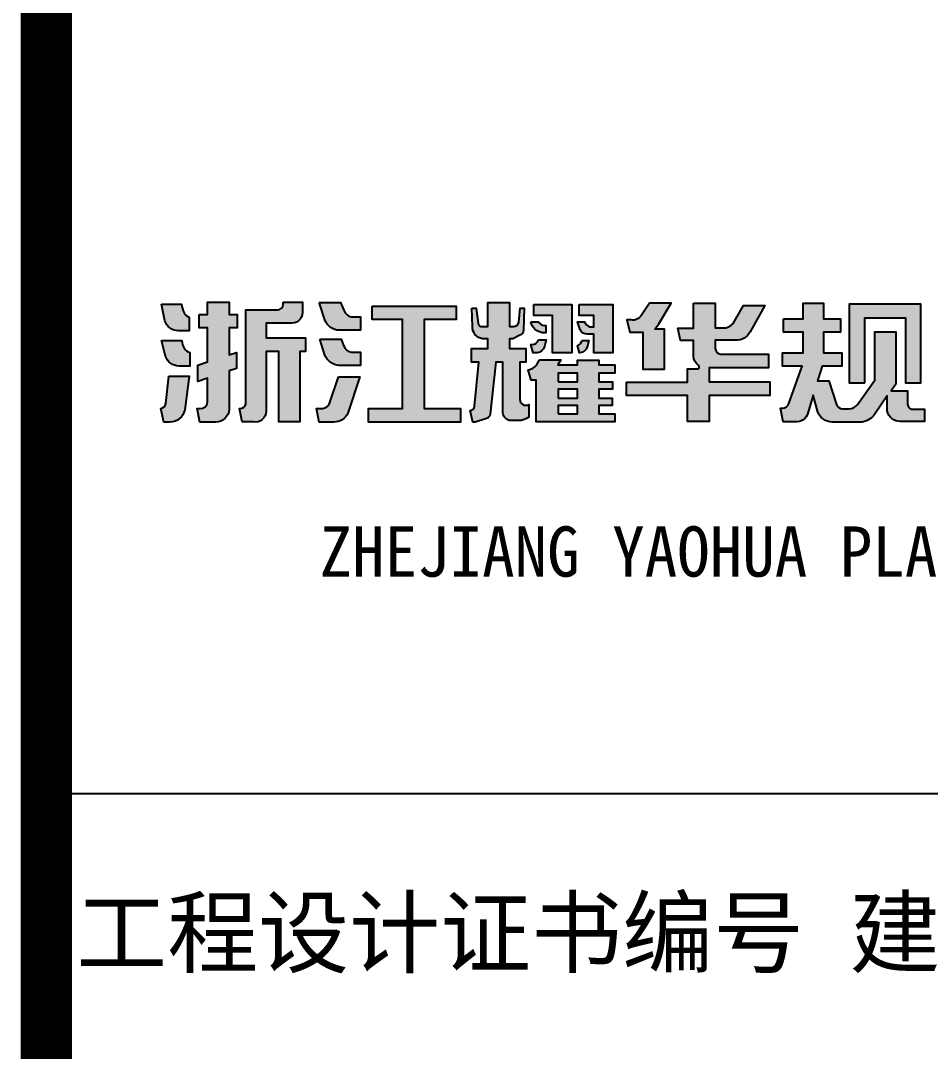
# Model space of a CAD drawing. Extents: x -173215 to 463891, y -864580 to -620646.
# Drawn here: x -15437 to -12957, y -704140 to -701330 of the extents above; entities that cross this region are included whole.
import ezdxf
from ezdxf.enums import TextEntityAlignment as Align

# ---------------------------------------------------------------- set-up
doc = ezdxf.new("R2010")
doc.units = 0
doc.header["$LTSCALE"] = 500
doc.header["$MEASUREMENT"] = 0
doc.layers.add('WALL', color=6, linetype='CONTINUOUS')
doc.layers.add('图框', color=4, linetype='CONTINUOUS')
doc.styles.add('iIcon2', font='')
doc.styles.add('图框艺术体', font='simhei.ttf', dxfattribs={"width": 0.9})
doc.styles.get('iIcon2').set_extended_font_data('SimSun')

# ---------------------------------------------------------------- blocks, each defined once
blk = doc.blocks.new('sdfs')
at = {"layer": '图框'}
h = blk.add_hatch(color=256, dxfattribs=at)
h.dxf.hatch_style = 1
edge = h.paths.add_edge_path()
edge.add_line((907477.08866231, 392510.9923870031), (907531.8414854405, 392510.9923870031))
edge.add_arc((907605.3919257899, 392519.2507855567), 74.01262339802011, 186.4064582209489, 205.4823430065195)
edge.add_arc((907559.9927794749, 392499.2669253172), 24.47782507357319, 208.9778483875708, 253.1754256081227)
edge.add_line((907552.9078598085, 392475.8368627127), (907552.9078598085, 392438.3293402562))
edge.add_line((907552.9078598085, 392438.3293402562), (907523.170808906, 392438.3293402562))
edge.add_arc((907523.170808906, 392476.6096797929), 38.28033953672275, 196.562221370736, 270, ccw=False)
edge.add_line((907486.4786924045, 392465.697623081), (907477.08866231, 392510.9923870031))
edge = h.paths.add_edge_path()
edge.add_line((907477.4153957564, 392411.7961837231), (907532.0405991632, 392411.7961837231))
edge.add_arc((907595.6012133354, 392421.9730398496), 64.37018001041997, 189.0965680997947, 208.3999421959331)
edge.add_arc((907560.2617535564, 392402.7484072791), 24.14039237464575, 208.1562874411144, 256.2835989951356)
edge.add_line((907554.537674393, 392379.2964678767), (907554.537674393, 392342.2540384896))
edge.add_line((907554.537674393, 392342.2540384896), (907524.6327032, 392342.2540384896))
edge.add_arc((907524.6327032001, 392380.2318836037), 37.97784511413192, 196.6939173177696, 269.99999999982435, ccw=False)
edge.add_line((907488.2555104586, 392369.3224121333), (907477.4153957564, 392411.7961837231))
edge = h.paths.add_edge_path()
edge.add_line((907496.7890790713, 392314.4338276442), (907552.2467019339, 392314.4338276442))
edge.add_line((907552.2467019339, 392314.4338276442), (907540.3678322693, 392223.0100443755))
edge.add_arc((907500.8470186976, 392229.5591989118), 40.05978195777166, 269.1163188202602, 350.5907910872611, ccw=False)
edge.add_line((907500.2291953214, 392189.5041814385), (907483.1378255856, 392189.5041814385))
edge.add_line((907483.1378255856, 392189.5041814385), (907475.3795174251, 392226.3318687492))
edge.add_arc((907472.952764374, 392241.9916273389), 15.84667692169159, 278.808912450439, 351.9878779927827)
edge.add_line((907488.6447555732, 392239.7828761845), (907496.7890790713, 392314.4338276442))
edge = h.paths.add_edge_path()
edge.add_line((907579.4224162959, 392483.0449777716), (907602.8899503741, 392483.0449777716))
edge.add_line((907602.8899503741, 392483.0449777716), (907602.8899503741, 392516.3821467864))
edge.add_line((907602.8899503741, 392516.3821467864), (907661.8252704986, 392516.3821467864))
edge.add_line((907661.8252704986, 392516.3821467864), (907661.8252704986, 392483.0449777716))
edge.add_line((907661.8252704986, 392483.0449777716), (907683.0963712581, 392483.0449777716))
edge.add_line((907683.0963712581, 392483.0449777716), (907683.0963712581, 392446.7321281881))
edge.add_line((907683.0963712581, 392446.7321281881), (907661.7731882695, 392446.7321281881))
edge.add_line((907661.7731882695, 392446.7321281881), (907661.7731882695, 392372.6095668245))
edge.add_line((907661.7731882695, 392372.6095668245), (907681.5617414371, 392379.15974697))
edge.add_line((907681.5617414371, 392379.15974697), (907681.5617414371, 392335.5042504386))
edge.add_line((907681.5617414371, 392335.5042504386), (907661.7722902999, 392328.786397563))
edge.add_line((907661.7722902999, 392328.786397563), (907661.7722902999, 392223.3433981308))
edge.add_arc((907624.799977599, 392226.4665731377), 37.10399073656796, 271.0614105886192, 355.17149694315617, ccw=False)
edge.add_line((907625.487293776, 392189.368948887), (907581.9459410299, 392189.368948887))
edge.add_line((907581.9459410299, 392189.368948887), (907574.6884506041, 392226.0910137348))
edge.add_line((907574.6884506041, 392226.0910137348), (907582.5867546995, 392226.0910137348))
edge.add_arc((907582.5867546995, 392246.6587427916), 20.56772905675462, 270, 350.974520365902)
edge.add_line((907602.8998280384, 392243.4322074858), (907602.8998280384, 392309.0440966716))
edge.add_line((907602.8998280384, 392309.0440966716), (907576.1142967755, 392300.2043434433))
edge.add_line((907576.1142967755, 392300.2043434433), (907576.1142967755, 392344.3398965981))
edge.add_line((907576.1142967755, 392344.3398965981), (907602.9043178856, 392353.2609456955))
edge.add_line((907602.9043178856, 392353.2609456955), (907602.9043178856, 392446.6211280591))
edge.add_line((907602.9043178856, 392446.6211280591), (907579.4224162959, 392446.6211280591))
edge.add_line((907579.4224162959, 392446.6211280591), (907579.4224162959, 392483.0449777716))
edge = h.paths.add_edge_path()
edge.add_line((907809.1032508984, 392516.4321750135), (907861.3765355393, 392516.4321750135))
edge.add_line((907861.3765355393, 392516.4321750135), (907861.3765355393, 392488.0739003405))
edge.add_arc((907831.8710540561, 392488.0739003405), 29.50548148318194, 260.17944729554074, 359.999999999887, ccw=False)
edge.add_line((907826.8385116151, 392459.0007692031), (907762.4265859448, 392459.0007692031))
edge.add_line((907762.4265859448, 392459.0007692031), (907762.4265859448, 392418.6867903206))
edge.add_line((907762.4265859448, 392418.6867903206), (907869.5265064314, 392418.6867903206))
edge.add_line((907869.5265064314, 392418.6867903206), (907869.5265064314, 392382.1241904468))
edge.add_line((907869.5265064314, 392382.1241904468), (907853.9907366643, 392382.1241904468))
edge.add_line((907853.9907366643, 392382.1241904468), (907853.9907366643, 392189.7171922494))
edge.add_line((907853.9907366643, 392189.7171922494), (907796.7211499033, 392189.7171922494))
edge.add_line((907796.7211499033, 392189.7171922494), (907796.7211499033, 392381.8240210839))
edge.add_line((907796.7211499033, 392381.8240210839), (907762.4023407691, 392381.8240210839))
edge.add_line((907762.4023407691, 392381.8240210839), (907762.4023407691, 392218.8919432232))
edge.add_arc((907732.7827223219, 392218.8919432232), 29.61961844714824, -99.43516370913602, 0, ccw=False)
edge.add_line((907727.927136418, 392189.6730267052), (907696.9073033485, 392189.6730267052))
edge.add_line((907696.9073033485, 392189.6730267052), (907689.7966049991, 392226.0077636381))
edge.add_line((907689.7966049991, 392226.0077636381), (907691.2518359688, 392226.0077636381))
edge.add_arc((907691.2518359688, 392241.7986921221), 15.79092848399887, 270, 350.6019519619934)
edge.add_line((907706.8308142722, 392239.2201542784), (907706.8308142722, 392495.2495201206))
edge.add_line((907706.8308142722, 392495.2495201206), (907793.1758979647, 392495.2495201206))
edge.add_arc((907793.3054739074, 392511.0716322215), 15.82264267618638, 269.5307839672041, 356.7874105654772)
edge.add_line((907809.1032508984, 392510.1849172735), (907809.1032508984, 392516.4321750135))
h = blk.add_hatch(color=256, dxfattribs=at)
h.dxf.hatch_style = 1
h.paths.add_polyline_path([(908051.1419413204, 392505.0745949162), (908280.5989695219, 392505.0745949162), (908280.5989695219, 392468.863365169), (908192.9652311639, 392468.863365169), (908192.9652311639, 392226.0523200279), (908291.8864457353, 392226.0523200279), (908291.8864457353, 392189.5717977143), (908041.1277858126, 392189.5717977143), (908041.1277858126, 392226.0523200279), (908133.8592968406, 392226.0523200279), (908133.8592968406, 392468.863365169), (908051.1419413204, 392468.863365169)])
edge = h.paths.add_edge_path()
edge.add_line((907959.4960457662, 392313.0490619508), (908017.7968864371, 392313.0490619508))
edge.add_line((908017.7968864371, 392313.0490619508), (907985.2375544768, 392213.549777471))
edge.add_arc((907947.4379569496, 392231.3670041953), 41.78831345446896, 269.28333260298757, 334.76267481712057, ccw=False)
edge.add_line((907946.9152737579, 392189.5819596979), (907907.0528278091, 392189.5819596979))
edge.add_line((907907.0528278091, 392189.5819596979), (907899.4379721151, 392226.309496383))
edge.add_line((907899.4379721151, 392226.309496383), (907916.0415192008, 392226.309496383))
edge.add_arc((907912.7306254604, 392251.7074250611), 25.61282488319186, 277.4272387080571, 332.4796535398366)
edge.add_line((907935.445277361, 392239.8726716823), (907959.4960457662, 392313.0490619508))
edge = h.paths.add_edge_path()
edge.add_line((907908.3480127667, 392415.41893089), (907967.0214877313, 392415.41893089))
edge.add_line((907967.0214877313, 392415.41893089), (907974.513834435, 392396.2024995862))
edge.add_arc((907998.5868592741, 392405.5883967619), 25.83806476294534, 201.3004483057082, 262.4766052012386)
edge.add_line((907995.2038555031, 392379.9727594249), (908019.7352471713, 392379.9727594249))
edge.add_line((908019.7352471713, 392379.9727594249), (908019.7352471713, 392343.6434943293))
edge.add_line((908019.7352471713, 392343.6434943293), (907961.8511259933, 392343.6434943293))
edge.add_arc((907964.2183376764, 392388.2393838715), 44.65867278829503, 200.9705404496041, 266.9615121799844, ccw=False)
edge.add_line((907922.5176515623, 392372.2565858426), (907908.3480127667, 392415.41893089))
edge = h.paths.add_edge_path()
edge.add_line((907907.0085867932, 392515.1318319534), (907964.8393397257, 392515.1318319534))
edge.add_line((907964.8393397257, 392515.1318319534), (907973.829401939, 392494.127422643))
edge.add_arc((908004.42583789, 392507.2229521882), 33.28114762110022, 203.1713282822569, 230.9870352058727)
edge.add_arc((907998.0879525366, 392499.9008731366), 23.60429781749658, 231.7524927080117, 271.6208121545484)
edge.add_line((907998.7555938659, 392476.3060192377), (908019.7406349881, 392476.3060192377))
edge.add_line((908019.7406349881, 392476.3060192377), (908019.7406349881, 392439.7219228601))
edge.add_line((908019.7406349881, 392439.7219228601), (907962.085246182, 392439.7219228601))
edge.add_arc((907962.4169747722, 392481.502919808), 41.78231383992339, 198.5295602015184, 269.5450982461082, ccw=False)
edge.add_line((907922.8006634237, 392468.224756345), (907907.0085867932, 392515.1318319534))
h = blk.add_hatch(color=256, dxfattribs=at)
h.dxf.hatch_style = 1
h.paths.add_polyline_path([(908557.9979016574, 392298.9715878483), (908610.8822295438, 392298.9715878483), (908610.8822295438, 392322.796575742), (908557.9979016574, 392322.796575742)], flags=16)
h.paths.add_polyline_path([(908557.9979016574, 392254.9830965991), (908610.8822295438, 392254.9830965991), (908610.8822295438, 392279.0218769946), (908557.9979016574, 392279.0218769946)], flags=16)
h.paths.add_polyline_path([(908557.9979016574, 392211.6754582536), (908610.8822295438, 392211.6754582536), (908610.8822295438, 392234.9595159413), (908557.9979016574, 392234.9595159413)], flags=16)
edge = h.paths.add_edge_path()
edge.add_line((908507.8774904993, 392359.5096511426), (908565.1310748965, 392359.5096511426))
edge.add_line((908565.1310748965, 392359.5096511426), (908556.9891857295, 392345.6150927456))
edge.add_line((908556.9891857295, 392345.6150927456), (908610.8822295438, 392345.6150927456))
edge.add_line((908610.8822295438, 392345.6150927456), (908610.8822295438, 392358.4203646657))
edge.add_line((908610.8822295438, 392358.4203646657), (908669.5526486752, 392358.4203646657))
edge.add_line((908669.5526486752, 392358.4203646657), (908669.5526486752, 392345.6897442408))
edge.add_line((908669.5526486752, 392345.6897442408), (908712.5249775692, 392345.6897442408))
edge.add_line((908712.5249775692, 392345.6897442408), (908712.5249775692, 392322.796575742))
edge.add_line((908712.5249775692, 392322.796575742), (908669.5526486752, 392322.796575742))
edge.add_line((908669.5526486752, 392322.796575742), (908669.5526486752, 392298.9715878483))
edge.add_line((908669.5526486752, 392298.9715878483), (908706.0542095825, 392298.9715878483))
edge.add_line((908706.0542095825, 392298.9715878483), (908706.0542095825, 392279.0218769946))
edge.add_line((908706.0542095825, 392279.0218769946), (908669.5526486752, 392279.0218769946))
edge.add_line((908669.5526486752, 392279.0218769946), (908669.552648675, 392254.9830965991))
edge.add_line((908669.552648675, 392254.9830965991), (908705.9338816737, 392254.9830965991))
edge.add_line((908705.9338816737, 392254.9830965991), (908705.9338816737, 392234.9595159413))
edge.add_line((908705.9338816737, 392234.9595159413), (908669.5526486752, 392234.9595159413))
edge.add_line((908669.5526486752, 392234.9595159413), (908669.5526486752, 392211.6754582536))
edge.add_line((908669.5526486752, 392211.6754582536), (908712.6031009131, 392211.6754582536))
edge.add_line((908712.6031009131, 392211.6754582536), (908712.6031009131, 392190.4394747788))
edge.add_line((908712.6031009131, 392190.4394747788), (908498.5660044171, 392190.4394747788))
edge.add_line((908498.5660044171, 392190.4394747788), (908498.5660044171, 392303.7729515265))
edge.add_line((908498.5660044171, 392303.7729515265), (908484.3029069293, 392303.7729515265))
edge.add_line((908484.3029069293, 392303.7729515265), (908476.9078214659, 392332.2382763496))
edge.add_arc((908472.5607026202, 392366.5054726985), 34.54183243370705, 277.2298937267822, 320.8830479852251)
edge.add_line((908499.3603209953, 392344.7128445224), (908507.8774904993, 392359.5096511426))
edge = h.paths.add_edge_path()
edge.add_line((908623.1577808518, 392412.0689938992), (908641.7014091425, 392412.0689938992))
edge.add_line((908641.7014091425, 392412.0689938992), (908637.2329037872, 392394.7191546208))
edge.add_arc((908615.4759873319, 392400.322716483), 22.46693835800739, 275.85593631894375, 345.5571802570438, ccw=False)
edge.add_line((908617.768233424, 392377.9730201308), (908616.9005905229, 392377.9730201308))
edge.add_line((908616.9005905229, 392377.9730201308), (908610.8392606967, 392397.9496993256))
edge.add_line((908610.8392606967, 392397.9496993256), (908612.6410170237, 392397.9496993256))
edge.add_arc((908600.5913869329, 392417.9012282599), 23.30787618256596, 301.1296755083991, 345.5091196508683)
edge = h.paths.add_edge_path()
edge.add_line((908615.2795860288, 392510.272449547), (908707.5322673268, 392510.272449547))
edge.add_line((908707.5322673268, 392510.272449547), (908707.532267327, 392377.9644215293))
edge.add_line((908707.532267327, 392377.9644215293), (908655.3775146559, 392377.9644215293))
edge.add_line((908655.3775146559, 392377.9644215293), (908655.3775146559, 392428.8818222373))
edge.add_line((908655.3775146559, 392428.8818222373), (908637.6344299344, 392428.8818222373))
edge.add_arc((908637.6344299344, 392450.9517108536), 22.06988861627178, 207.4617098723447, 270, ccw=False)
edge.add_line((908618.0513936591, 392440.7740552409), (908610.8950041338, 392462.5377039451))
edge.add_line((908610.8950041338, 392462.5377039451), (908630.5345066447, 392462.5377039451))
edge.add_arc((908662.9734387465, 392479.0752637484), 36.41119608241462, 207.0127564807019, 236.3469861832951)
edge.add_line((908642.7957380251, 392448.7662618883), (908655.3433918161, 392448.7662618883))
edge.add_line((908655.3433918161, 392448.7662618883), (908655.3433918161, 392479.5432191268))
edge.add_line((908655.3433918161, 392479.5432191268), (908615.2795860288, 392479.5432191268))
edge.add_line((908615.2795860288, 392479.5432191268), (908615.2795860288, 392510.272449547))
edge = h.paths.add_edge_path()
edge.add_line((908504.8915892255, 392413.2567734483), (908525.4760683938, 392413.2567734483))
edge.add_line((908525.4760683938, 392413.2567734483), (908521.0706534816, 392395.6827055463))
edge.add_arc((908495.0870210854, 392404.809471033), 27.53991649862015, 283.39501205336427, 340.6461462288045, ccw=False)
edge.add_line((908501.467006725, 392378.0187490571), (908490.1678955988, 392378.0187490571))
edge.add_line((908490.1678955988, 392378.0187490571), (908483.7521468925, 392400.6058007313))
edge.add_line((908483.7521468925, 392400.6058007313), (908487.858936009, 392400.5919543902))
edge.add_arc((908486.7324367908, 392419.8928009397), 19.33369281885716, 273.3402944613491, 339.9258226466582)
edge = h.paths.add_edge_path()
edge.add_line((908483.6233476736, 392462.7491513739), (908505.0915846645, 392462.7491513739))
edge.add_arc((908520.8110407793, 392470.2454568509), 17.41539251205107, 205.4955740863407, 270.2809118669335)
edge.add_line((908520.8964252678, 392452.8302736524), (908524.5189059796, 392452.8302736524))
edge.add_line((908524.5189059796, 392452.8302736524), (908524.5189059796, 392432.8789994167))
edge.add_line((908524.5189059796, 392432.8789994167), (908515.7178321921, 392432.8789994167))
edge.add_arc((908521.0517625654, 392470.787434052), 38.28185248557826, 192.1209648011515, 261.990740730377, ccw=False)
h.paths.add_polyline_path([(908491.5609445968, 392510.272449547), (908595.4198812696, 392510.272449547), (908595.4198812696, 392378.0355554147), (908543.196882919, 392378.0355554147), (908543.196882919, 392479.6565643289), (908491.5609445968, 392479.6565643289)])
edge = h.paths.add_edge_path()
edge.add_line((908323.0946166348, 392499.852507863), (908334.5492580177, 392499.852507863))
edge.add_line((908334.5492580177, 392499.852507863), (908339.9358732514, 392459.0846022879))
edge.add_arc((908350.2729530387, 392460.4504284364), 10.4269218658518, 187.5268246121663, 277.9324728675449)
edge.add_line((908351.711929812, 392450.1232775495), (908366.5582068255, 392450.1232775495))
edge.add_line((908366.5582068255, 392450.1232775495), (908366.5582068255, 392515.1087720675))
edge.add_line((908366.5582068255, 392515.1087720675), (908425.5518949653, 392515.1087720675))
edge.add_line((908425.5518949653, 392515.1087720675), (908425.5518949653, 392450.0224394042))
edge.add_line((908425.5518949653, 392450.0224394042), (908437.1235256437, 392450.0224394042))
edge.add_arc((908436.777236582, 392464.2050015603), 14.18678911621539, 271.3986866467733, 351.5226136564598)
edge.add_line((908450.8090226017, 392462.1135985563), (908454.4261834344, 392499.9326311955))
edge.add_line((908454.4261834344, 392499.9326311955), (908465.741475326, 392499.9326311955))
edge.add_line((908465.741475326, 392499.9326311955), (908463.8876780383, 392439.6748645847))
edge.add_arc((908448.8408014838, 392440.137773526), 15.05399544088134, 290.1298801621429, 358.237882407527, ccw=False)
edge.add_line((908454.0216248658, 392426.0033528509), (908434.6644670366, 392416.4259662161))
edge.add_line((908434.6644670366, 392416.4259662161), (908425.5518949653, 392416.4259662161))
edge.add_line((908425.5518949653, 392416.4259662161), (908425.5518949653, 392389.6121825963))
edge.add_line((908425.5518949653, 392389.6121825963), (908470.2330597572, 392389.6121825963))
edge.add_line((908470.2330597572, 392389.6121825963), (908470.2330597572, 392353.079677828))
edge.add_line((908470.2330597572, 392353.079677828), (908453.8002184916, 392353.079677828))
edge.add_line((908453.8002184916, 392353.079677828), (908453.8002184916, 392251.3731605392))
edge.add_arc((908470.0604818214, 392251.3731605392), 16.26026332983747, 180, 300.2900870376886)
edge.add_line((908478.2618047711, 392237.3327023761), (908478.2618047711, 392203.2781869544))
edge.add_arc((908452.769063013, 392233.4008437944), 39.46206200192879, 276.2700922810535, 310.24116845894656, ccw=False)
edge.add_line((908457.0789302792, 392194.1748398991), (908428.6130562725, 392193.3077598775))
edge.add_arc((908430.404881523, 392215.8001643498), 22.5636631927207, 185.537509711628, 265.44523265748995, ccw=False)
edge.add_line((908407.9465175781, 392213.6228298345), (908407.9465175781, 392353.079677828))
edge.add_line((908407.9465175781, 392353.079677828), (908388.1120664675, 392353.079677828))
edge.add_line((908388.1120664675, 392353.079677828), (908372.8427482925, 392210.9332869402))
edge.add_arc((908358.6438284413, 392212.4585302023), 14.28060544759613, 286.3231382593002, 353.8688167781739, ccw=False)
edge.add_line((908362.6574539039, 392198.7535492613), (908331.8853511178, 392189.6495759737))
edge.add_line((908331.8853511178, 392189.6495759737), (908325.8925537716, 392189.6495759737))
edge.add_line((908325.8925537716, 392189.6495759737), (908318.4720286602, 392220.7809403956))
edge.add_arc((908315.8865817102, 392235.6750918747), 15.11688738506769, 279.8477327519852, 348.5641114439471)
edge.add_line((908330.7033561757, 392232.6778466976), (908342.4557785322, 392353.079677828))
edge.add_line((908342.4557785322, 392353.079677828), (908321.6866725062, 392353.079677828))
edge.add_line((908321.6866725062, 392353.079677828), (908321.6866725062, 392389.6121825963))
edge.add_line((908321.6866725062, 392389.6121825963), (908366.5582068255, 392389.6121825963))
edge.add_line((908366.5582068255, 392389.6121825963), (908366.5582068255, 392416.5283677435))
edge.add_line((908366.5582068255, 392416.5283677435), (908352.4350337037, 392416.5283677435))
edge.add_arc((908356.9726906499, 392448.3887959141), 32.18193924820368, 178.5068076761107, 261.89427762516294, ccw=False)
edge.add_line((908324.8016794816, 392449.2273984376), (908323.0946166348, 392499.852507863))
h = blk.add_hatch(color=256, dxfattribs=at)
h.dxf.hatch_style = 1
edge = h.paths.add_edge_path()
edge.add_line((908927.4784269298, 392513.6298126027), (908986.2826435119, 392513.6298126027))
edge.add_line((908986.2826435119, 392513.6298126027), (908986.2826435119, 392445.9392762094))
edge.add_line((908986.2826435119, 392445.9392762094), (909007.1605396462, 392445.9392762094))
edge.add_arc((909007.1605396462, 392484.832911477), 38.89363526756642, 270, 316.2637315084392)
edge.add_line((909035.2623450761, 392457.94418901), (909063.86107233, 392506.8154208825))
edge.add_line((909063.86107233, 392506.8154208825), (909121.3797571252, 392506.8154208825))
edge.add_line((909121.3797571252, 392506.8154208825), (909081.3826617955, 392435.0654367564))
edge.add_arc((909043.1767574045, 392456.3633536647), 43.74119791417788, 269.02328633964595, 330.8624782408966, ccw=False)
edge.add_line((909042.4311430373, 392412.6285110997), (908986.2628881836, 392412.6285110997))
edge.add_line((908986.2628881836, 392412.6285110997), (908986.2628881836, 392390.2367946954))
edge.add_arc((909002.8743494846, 392391.1498951971), 16.63653807378286, 183.1462739963999, 265.2827346268475)
edge.add_line((909001.5061800709, 392374.5697108938), (909131.3514070166, 392374.5697108938))
edge.add_line((909131.3514070166, 392374.5697108938), (909131.3514070166, 392337.5818710894))
edge.add_line((909131.3514070166, 392337.5818710894), (908970.0114367504, 392337.5818710894))
edge.add_line((908970.0114367504, 392337.5818710894), (908970.0114367504, 392298.7824186144))
edge.add_line((908970.0114367504, 392298.7824186144), (909134.7717727204, 392298.7824186144))
edge.add_line((909134.7717727204, 392298.7824186144), (909134.7717727204, 392261.4799481627))
edge.add_line((909134.7717727204, 392261.4799481627), (908969.6576367801, 392261.4799481627))
edge.add_line((908969.6576367801, 392261.4799481627), (908969.6576367801, 392191.0437219597))
edge.add_line((908969.6576367801, 392191.0437219597), (908911.1982404739, 392191.0437219597))
edge.add_line((908911.1982404739, 392191.0437219597), (908911.1982404739, 392262.1639278306))
edge.add_line((908911.1982404739, 392262.1639278306), (908744.7317625144, 392262.1639278306))
edge.add_line((908744.7317625144, 392262.1639278306), (908744.7317625144, 392298.5170345032))
edge.add_line((908744.7317625144, 392298.5170345032), (908910.9315435418, 392298.5170345032))
edge.add_line((908910.9315435418, 392298.5170345032), (908910.9315435418, 392334.7093300747))
edge.add_line((908910.9315435418, 392334.7093300747), (908937.7744388487, 392334.7093300747))
edge.add_arc((908937.7744388488, 392339.7093300747), 5, 269.9999999986659, 414.0773281516969)
edge.add_arc((908959.5395743052, 392369.7516508037), 32.09800744266528, 179.9058676720582, 234.0773281515472, ccw=False)
edge.add_line((908927.4416101817, 392369.804385208), (908927.4416101817, 392412.2615071522))
edge.add_line((908927.4416101817, 392412.2615071522), (908891.8447274519, 392412.2615071522))
edge.add_line((908891.8447274519, 392412.2615071522), (908884.2167945044, 392445.6871808461))
edge.add_line((908884.2167945044, 392445.6871808461), (908927.4784269298, 392445.6871808461))
edge.add_line((908927.4784269298, 392445.6871808461), (908927.4784269298, 392513.6298126027))
edge = h.paths.add_edge_path()
edge.add_line((908807.1769718983, 392513.6305942937), (908785.6127320256, 392480.6077492839))
edge.add_arc((908761.2010332766, 392496.5488266615), 29.15559952680207, 261.39413347627203, 326.85507158762766, ccw=False)
edge.add_line((908756.8382890295, 392467.721488137), (908745.7619777457, 392467.721488137))
edge.add_line((908745.7619777457, 392467.721488137), (908753.351948395, 392434.3212194022))
edge.add_line((908753.351948395, 392434.3212194022), (908788.8947989233, 392434.3212194022))
edge.add_line((908788.8947989233, 392434.3212194022), (908788.8947989233, 392333.911831614))
edge.add_line((908788.8947989233, 392333.911831614), (908847.7816286965, 392333.911831614))
edge.add_line((908847.7816286965, 392333.911831614), (908847.7816286965, 392442.3657755787))
edge.add_line((908847.7816286965, 392442.3657755787), (908821.8700996868, 392442.3657755787))
edge.add_line((908821.8700996868, 392442.3657755787), (908832.6600903214, 392457.3694969908))
edge.add_line((908832.6600903214, 392457.3694969908), (908866.4533539568, 392513.6305942937))
edge.add_line((908866.4533539568, 392513.6305942937), (908807.1769718983, 392513.6305942937))
h = blk.add_hatch(color=256, dxfattribs=at)
h.dxf.hatch_style = 1
h.paths.add_polyline_path([(909393.9266591733, 392296.8616301162), (909393.9266591733, 392474.0151000278), (909504.6258532915, 392474.0151000278), (909504.6258532915, 392296.824890637), (909547.1750265628, 392296.824890637), (909547.1750265628, 392510.5976330233), (909351.3164239784, 392510.5976330233), (909351.3164239784, 392296.8616301162)], flags=17)
edge = h.paths.add_edge_path()
edge.add_line((909172.7525013452, 392470.7106747085), (909225.9904171985, 392470.7106747086))
edge.add_line((909225.9904171985, 392470.7106747086), (909225.9904171985, 392513.7595733168))
edge.add_line((909225.9904171985, 392513.7595733168), (909281.8645594062, 392513.7595733168))
edge.add_line((909281.8645594062, 392513.7595733168), (909281.8645594062, 392470.7106747085))
edge.add_line((909281.8645594062, 392470.7106747085), (909328.0040266144, 392470.7106747085))
edge.add_line((909328.0040266144, 392470.7106747085), (909328.0040266144, 392434.3102757275))
edge.add_line((909328.0040266144, 392434.3102757275), (909281.6014543521, 392434.3102757275))
edge.add_line((909281.6014543521, 392434.3102757275), (909281.6014543521, 392378.6395853407))
edge.add_line((909281.6014543521, 392378.6395853407), (909331.1199806685, 392378.6395853407))
edge.add_line((909331.1199806685, 392378.6395853407), (909331.1199806684, 392342.2806159853))
edge.add_line((909331.1199806684, 392342.2806159853), (909277.6416625143, 392342.2806159852))
edge.add_line((909277.6416625143, 392342.2806159852), (909264.9348444364, 392302.0412885979))
edge.add_line((909264.9348444364, 392302.0412885979), (909296.1402008273, 392302.0412885979))
edge.add_line((909296.1402008273, 392302.0412885979), (909317.1767816069, 392237.0400638683))
edge.add_arc((909332.4356660625, 392241.9783516743), 16.0380872078325, 197.9333238407274, 272.8202501273631)
edge.add_line((909333.2247844778, 392225.9596896386), (909350.6760657458, 392225.9596896386))
edge.add_arc((909350.6760657459, 392256.4928606777), 30.53317103913287, 269.9999999997816, 321.3462396300885)
edge.add_line((909374.520479888, 392237.4214567461), (909421.1757546854, 392303.7138709907))
edge.add_line((909421.1757546854, 392303.7138709907), (909421.1757546854, 392435.2293271463))
edge.add_line((909421.1757546854, 392435.2293271463), (909478.5342404237, 392435.2293271463))
edge.add_line((909478.5342404237, 392435.2293271463), (909478.5342404237, 392292.8280029341))
edge.add_line((909478.5342404237, 392292.8280029341), (909465.5994932232, 392274.460883314))
edge.add_line((909465.5994932232, 392274.460883314), (909510.6644859607, 392274.460883314))
edge.add_line((909510.6644859607, 392274.460883314), (909510.6644859607, 392238.0398563154))
edge.add_arc((909524.1607824281, 392238.0398563154), 13.49629646737594, 180, 279.324212247728)
edge.add_line((909526.3474636585, 392224.7218818624), (909557.0742419786, 392224.7218818624))
edge.add_line((909557.0742419786, 392224.7218818624), (909557.0742419786, 392191.0378592768))
edge.add_line((909557.0742419786, 392191.0378592768), (909490.7359555578, 392191.0378592768))
edge.add_arc((909490.7359555578, 392227.0261840874), 35.98832481063437, 191.0167001970379, 270, ccw=False)
edge.add_line((909455.4108406552, 392220.1489913609), (909455.4108406552, 392260.737562562))
edge.add_line((909455.4108406552, 392260.737562562), (909420.55639891, 392210.5429079846))
edge.add_arc((909379.8536146038, 392238.8063323755), 49.55338342212099, 276.73065591911495, 325.22444606496623, ccw=False)
edge.add_line((909385.6613758509, 392189.5944667547), (909304.8535817598, 392189.5944667547))
edge.add_arc((909304.8535817598, 392230.6819184136), 41.08745165885193, 199.6101807632199, 270, ccw=False)
edge.add_line((909266.1492913645, 392216.8921907582), (909253.0190476335, 392262.6011451021))
edge.add_line((909253.0190476335, 392262.6011451021), (909239.1626333982, 392214.0902278542))
edge.add_arc((909207.4926442833, 392223.1362841421), 32.9365958304585, 264.1124957033967, 344.058805837001, ccw=False)
edge.add_line((909204.1141532552, 392190.3734218851), (909171.9823165028, 392190.3734218851))
edge.add_line((909171.9823165028, 392190.3734218851), (909164.4038972191, 392227.5437865495))
edge.add_line((909164.4038972191, 392227.5437865495), (909169.9228935495, 392227.5437865495))
edge.add_arc((909169.9228935495, 392246.1342112394), 18.59042468992993, 270, 339.6635158446051)
edge.add_line((909187.3545366668, 392239.6734289039), (909223.0258983625, 392342.2806159853))
edge.add_line((909223.0258983625, 392342.2806159853), (909169.3833199011, 392342.2806159853))
edge.add_line((909169.3833199011, 392342.2806159853), (909169.3833199011, 392378.6395853407))
edge.add_line((909169.3833199011, 392378.6395853407), (909226.0245400383, 392378.6395853407))
edge.add_line((909226.0245400383, 392378.6395853407), (909226.0245400383, 392434.3102757275))
edge.add_line((909226.0245400383, 392434.3102757275), (909172.7525013454, 392434.3102757275))
edge.add_line((909172.7525013454, 392434.3102757275), (909172.7525013452, 392470.7106747085))
blk.add_line((907163.233450373, 391177.4679722395), (913663.233450373, 391177.4679722395), dxfattribs=at)
at = {"layer": '图框', "const_width": 140}
blk.add_lwpolyline([(913663.2334503729, 398263.0603660335), (907163.2334503729, 398263.0603660335), (907163.2334503729, 358263.0799616869), (913663.2334503729, 358263.0799616869)], close=True, dxfattribs=at)
at = {"layer": '图框'}
for points in [[(907477.08866231, 392510.9923870031), (907531.8414854405, 392510.9923870031, 0.08342699743534814), (907538.5794048423, 392487.4081181607, 0.1952751256404779), (907552.9078598085, 392475.8368627127), (907552.9078598085, 392438.3293402562), (907523.170808906, 392438.3293402562, -0.3318697572854545), (907486.4786924045, 392465.697623081)], [(907579.4224162959, 392483.0449777716), (907602.8899503741, 392483.0449777716), (907602.8899503741, 392516.3821467864), (907661.8252704986, 392516.3821467864), (907661.8252704986, 392483.0449777716), (907683.0963712581, 392483.0449777716), (907683.0963712581, 392446.7321281881), (907661.7731882695, 392446.7321281881), (907661.7731882695, 392372.6095668245), (907681.5617414371, 392379.15974697), (907681.5617414371, 392335.5042504386), (907661.7722902999, 392328.786397563), (907661.7722902999, 392223.3433981308, -0.3844152582635454), (907625.487293776, 392189.368948887), (907581.9459410299, 392189.368948887), (907574.6884506041, 392226.0910137348), (907582.5867546995, 392226.0910137348, 0.3687931752000811), (907602.8998280384, 392243.4322074858), (907602.8998280384, 392309.0440966716), (907576.1142967755, 392300.2043434433), (907576.1142967755, 392344.3398965981), (907602.9043178856, 392353.2609456955), (907602.9043178856, 392446.6211280591), (907579.4224162959, 392446.6211280591)], [(907809.1032508984, 392516.4321750135), (907861.3765355393, 392516.4321750135), (907861.3765355393, 392488.0739003405, -0.4653547645279764), (907826.8385116151, 392459.0007692031), (907762.4265859448, 392459.0007692031), (907762.4265859448, 392418.6867903206), (907869.5265064314, 392418.6867903206), (907869.5265064314, 392382.1241904468), (907853.9907366643, 392382.1241904468), (907853.9907366643, 392189.7171922494), (907796.7211499033, 392189.7171922494), (907796.7211499033, 392381.8240210839), (907762.4023407691, 392381.8240210839), (907762.4023407691, 392218.8919432232, -0.4633106315379097), (907727.927136418, 392189.6730267052), (907696.9073033485, 392189.6730267052), (907689.7966049991, 392226.0077636381), (907691.2518359688, 392226.0077636381, 0.3669475435346373), (907706.8308142722, 392239.2201542784), (907706.8308142722, 392495.2495201206), (907793.1758979647, 392495.2495201206, 0.4002580997360189), (907809.1032508984, 392510.1849172735)], [(907907.0085867932, 392515.1318319534), (907964.8393397257, 392515.1318319534), (907973.829401939, 392494.127422643, 0.1219683879625538), (907983.4754810577, 392481.3633826718, 0.175734611940589), (907998.7555938659, 392476.3060192377), (908019.7406349881, 392476.3060192377), (908019.7406349881, 392439.7219228601), (907962.085246182, 392439.7219228601, -0.3201772697468807), (907922.8006634237, 392468.224756345)], [(908323.0946166348, 392499.852507863), (908334.5492580177, 392499.852507863), (908339.9358732514, 392459.0846022879, 0.4162887399696583), (908351.711929812, 392450.1232775495), (908366.5582068255, 392450.1232775495), (908366.5582068255, 392515.1087720675), (908425.5518949653, 392515.1087720675), (908425.5518949653, 392450.0224394042), (908437.1235256437, 392450.0224394042, 0.364582721778587), (908450.8090226017, 392462.1135985563), (908454.4261834344, 392499.9326311955), (908465.741475326, 392499.9326311955), (908463.8876780383, 392439.6748645847, -0.3062460526481637), (908454.0216248658, 392426.0033528509), (908434.6644670366, 392416.4259662161), (908425.5518949653, 392416.4259662161), (908425.5518949653, 392389.6121825963), (908470.2330597572, 392389.6121825963), (908470.2330597572, 392353.079677828), (908453.8002184916, 392353.079677828), (908453.8002184916, 392251.3731605392, 0.5790391622703986), (908478.2618047711, 392237.3327023761), (908478.2618047711, 392203.2781869544, -0.1493219809578769), (908457.0789302792, 392194.1748398991), (908428.6130562725, 392193.3077598775, -0.363514327698065), (908407.9465175781, 392213.6228298345), (908407.9465175781, 392353.079677828), (908388.1120664675, 392353.079677828), (908372.8427482925, 392210.9332869402, -0.3035643472700412), (908362.6574539039, 392198.7535492613), (908331.8853511178, 392189.6495759737), (908325.8925537716, 392189.6495759737), (908318.4720286602, 392220.7809403956, 0.3091519254890951), (908330.7033561757, 392232.6778466976), (908342.4557785322, 392353.079677828), (908321.6866725062, 392353.079677828), (908321.6866725062, 392389.6121825963), (908366.5582068255, 392389.6121825963), (908366.5582068255, 392416.5283677435), (908352.4350337037, 392416.5283677435, -0.380800682336443), (908324.8016794816, 392449.2273984376)], [(908615.2795860288, 392510.272449547), (908707.5322673268, 392510.272449547), (908707.532267327, 392377.9644215293), (908655.3775146559, 392377.9644215293), (908655.3775146559, 392428.8818222373), (908637.6344299344, 392428.8818222373, -0.2798555696278465), (908618.0513936591, 392440.7740552409), (908610.8950041338, 392462.5377039451), (908630.5345066447, 392462.5377039451, 0.1286982981024392), (908642.7957380251, 392448.7662618883), (908655.3433918161, 392448.7662618883), (908655.3433918161, 392479.5432191268), (908615.2795860288, 392479.5432191268)], [(908927.4784269298, 392513.6298126027), (908986.2826435119, 392513.6298126027), (908986.2826435119, 392445.9392762094), (909007.1605396462, 392445.9392762094, 0.2046509590101342), (909035.2623450761, 392457.94418901), (909063.86107233, 392506.8154208825), (909121.3797571252, 392506.8154208825), (909081.3826617955, 392435.0654367564, -0.276569069520666), (909042.4311430373, 392412.6285110997), (908986.2628881836, 392412.6285110997), (908986.2628881836, 392390.2367946954, 0.374563486376834), (909001.5061800709, 392374.5697108938), (909131.3514070166, 392374.5697108938), (909131.3514070166, 392337.5818710894), (908970.0114367504, 392337.5818710894), (908970.0114367504, 392298.7824186144), (909134.7717727204, 392298.7824186144), (909134.7717727204, 392261.4799481627), (908969.6576367801, 392261.4799481627), (908969.6576367801, 392191.0437219597), (908911.1982404739, 392191.0437219597), (908911.1982404739, 392262.1639278306), (908744.7317625144, 392262.1639278306), (908744.7317625144, 392298.5170345032), (908910.9315435418, 392298.5170345032), (908910.9315435418, 392334.7093300747), (908937.7744388487, 392334.7093300747, 0.7270581675455992), (908940.7079030639, 392343.7583778268, -0.2408701598548001), (908927.4416101817, 392369.804385208), (908927.4416101817, 392412.2615071522), (908891.8447274519, 392412.2615071522), (908884.2167945044, 392445.6871808461), (908927.4784269298, 392445.6871808461)], [(908807.1769718983, 392513.6305942937), (908785.6127320256, 392480.6077492839, -0.2936567912703833), (908756.8382890295, 392467.721488137), (908745.7619777457, 392467.721488137), (908753.351948395, 392434.3212194022), (908788.8947989233, 392434.3212194022), (908788.8947989233, 392333.911831614), (908847.7816286965, 392333.911831614), (908847.7816286965, 392442.3657755787), (908821.8700996868, 392442.3657755787), (908832.6600903214, 392457.3694969908), (908866.4533539568, 392513.6305942937)], [(909172.7525013452, 392470.7106747085), (909225.9904171985, 392470.7106747086), (909225.9904171985, 392513.7595733168), (909281.8645594062, 392513.7595733168), (909281.8645594062, 392470.7106747085), (909328.0040266144, 392470.7106747085), (909328.0040266144, 392434.3102757275), (909281.6014543521, 392434.3102757275), (909281.6014543521, 392378.6395853407), (909331.1199806685, 392378.6395853407), (909331.1199806684, 392342.2806159853), (909277.6416625143, 392342.2806159852), (909264.9348444364, 392302.0412885979), (909296.1402008273, 392302.0412885979), (909317.1767816069, 392237.0400638683, 0.3389041223550494), (909333.2247844778, 392225.9596896386), (909350.6760657458, 392225.9596896386, 0.2278655504711115), (909374.520479888, 392237.4214567461), (909421.1757546854, 392303.7138709907), (909421.1757546854, 392435.2293271463), (909478.5342404237, 392435.2293271463), (909478.5342404237, 392292.8280029341), (909465.5994932232, 392274.460883314), (909510.6644859607, 392274.460883314), (909510.6644859607, 392238.0398563154, 0.4627227272856995), (909526.3474636585, 392224.7218818624), (909557.0742419786, 392224.7218818624), (909557.0742419786, 392191.0378592768), (909490.7359555578, 392191.0378592768, -0.3589544271071848), (909455.4108406552, 392220.1489913609), (909455.4108406552, 392260.737562562), (909420.55639891, 392210.5429079846, -0.2148095068150594), (909385.6613758509, 392189.5944667547), (909304.8535817598, 392189.5944667547, -0.3171697942361905), (909266.1492913645, 392216.8921907582), (909253.0190476335, 392262.6011451021), (909239.1626333982, 392214.0902278542, -0.3637049563819471), (909204.1141532552, 392190.3734218851), (909171.9823165028, 392190.3734218851), (909164.4038972191, 392227.5437865495), (909169.9228935495, 392227.5437865495, 0.3136853879327809), (909187.3545366668, 392239.6734289039), (909223.0258983625, 392342.2806159853), (909169.3833199011, 392342.2806159853), (909169.3833199011, 392378.6395853407), (909226.0245400383, 392378.6395853407), (909226.0245400383, 392434.3102757275), (909172.7525013454, 392434.3102757275)], [(908483.6233476736, 392462.7491513739), (908505.0915846645, 392462.7491513739, 0.2904574820714429), (908520.8964252678, 392452.8302736524), (908524.5189059796, 392452.8302736524), (908524.5189059796, 392432.8789994167), (908515.7178321921, 392432.8789994167, -0.3146742033932444)], [(907477.4153957564, 392411.7961837231), (907532.0405991632, 392411.7961837231, 0.08442659853617042), (907538.9780454665, 392391.3570810199, 0.2131372294577613), (907554.537674393, 392379.2964678767), (907554.537674393, 392342.2540384896), (907524.6327032, 392342.2540384896, -0.331231958324092), (907488.2555104586, 392369.3224121333)], [(907908.3480127667, 392415.41893089), (907967.0214877313, 392415.41893089), (907974.513834435, 392396.2024995862, 0.273457225100893), (907995.2038555031, 392379.9727594249), (908019.7352471713, 392379.9727594249), (908019.7352471713, 392343.6434943293), (907961.8511259933, 392343.6434943293, -0.2961706457440468), (907922.5176515623, 392372.2565858426)], [(908504.8915892255, 392413.2567734483), (908525.4760683938, 392413.2567734483), (908521.0706534816, 392395.6827055463, -0.2551344285104962), (908501.467006725, 392378.0187490571), (908490.1678955988, 392378.0187490571), (908483.7521468925, 392400.6058007313), (908487.858936009, 392400.5919543902, 0.2989946230340316)], [(908623.1577808518, 392412.0689938992), (908641.7014091425, 392412.0689938992), (908637.2329037872, 392394.7191546208, -0.3138662154859755), (908617.768233424, 392377.9730201308), (908616.9005905229, 392377.9730201308), (908610.8392606967, 392397.9496993256), (908612.6410170237, 392397.9496993256, 0.1960990573589588)], [(908507.8774904993, 392359.5096511426), (908565.1310748965, 392359.5096511426), (908556.9891857295, 392345.6150927456), (908610.8822295438, 392345.6150927456), (908610.8822295438, 392358.4203646657), (908669.5526486752, 392358.4203646657), (908669.5526486752, 392345.6897442408), (908712.5249775692, 392345.6897442408), (908712.5249775692, 392322.796575742), (908669.5526486752, 392322.796575742), (908669.5526486752, 392298.9715878483), (908706.0542095825, 392298.9715878483), (908706.0542095825, 392279.0218769946), (908669.5526486752, 392279.0218769946), (908669.552648675, 392254.9830965991), (908705.9338816737, 392254.9830965991), (908705.9338816737, 392234.9595159413), (908669.5526486752, 392234.9595159413), (908669.5526486752, 392211.6754582536), (908712.6031009131, 392211.6754582536), (908712.6031009131, 392190.4394747788), (908498.5660044171, 392190.4394747788), (908498.5660044171, 392303.7729515265), (908484.3029069293, 392303.7729515265), (908476.9078214659, 392332.2382763496, 0.192810187922741), (908499.3603209953, 392344.7128445224)], [(907496.7890790713, 392314.4338276442), (907552.2467019339, 392314.4338276442), (907540.3678322693, 392223.0100443755, -0.3712733218853126), (907500.2291953214, 392189.5041814385), (907483.1378255856, 392189.5041814385), (907475.3795174251, 392226.3318687492, 0.3306165646087046), (907488.6447555732, 392239.7828761845)], [(907959.4960457662, 392313.0490619508), (908017.7968864371, 392313.0490619508), (907985.2375544768, 392213.549777471, -0.2937440212529729), (907946.9152737579, 392189.5819596979), (907907.0528278091, 392189.5819596979), (907899.4379721151, 392226.309496383), (907916.0415192008, 392226.309496383, 0.244940853763122), (907935.445277361, 392239.8726716823)]]:
    blk.add_lwpolyline(points, format="xyb", close=True, dxfattribs=at)
for points in [[(908051.1419413204, 392505.0745949162), (908280.5989695219, 392505.0745949162), (908280.5989695219, 392468.863365169), (908192.9652311639, 392468.863365169), (908192.9652311639, 392226.0523200279), (908291.8864457353, 392226.0523200279), (908291.8864457353, 392189.5717977143), (908041.1277858126, 392189.5717977143), (908041.1277858126, 392226.0523200279), (908133.8592968406, 392226.0523200279), (908133.8592968406, 392468.863365169), (908051.1419413204, 392468.863365169)], [(908491.5609445968, 392510.272449547), (908595.4198812696, 392510.272449547), (908595.4198812696, 392378.0355554147), (908543.196882919, 392378.0355554147), (908543.196882919, 392479.6565643289), (908491.5609445968, 392479.6565643289)], [(909393.9266591733, 392296.8616301162), (909393.9266591733, 392474.0151000278), (909504.6258532915, 392474.0151000278), (909504.6258532915, 392296.824890637), (909547.1750265628, 392296.824890637), (909547.1750265628, 392510.5976330233), (909351.3164239784, 392510.5976330233), (909351.3164239784, 392296.8616301162)], [(908557.9979016574, 392298.9715878483), (908610.8822295438, 392298.9715878483), (908610.8822295438, 392322.796575742), (908557.9979016574, 392322.796575742)], [(908557.9979016574, 392254.9830965991), (908610.8822295438, 392254.9830965991), (908610.8822295438, 392279.0218769946), (908557.9979016574, 392279.0218769946)], [(908557.9979016574, 392211.6754582536), (908610.8822295438, 392211.6754582536), (908610.8822295438, 392234.9595159413), (908557.9979016574, 392234.9595159413)]]:
    blk.add_lwpolyline(points, close=True, dxfattribs=at)
at = {"layer": '图框', "style": '图框艺术体', "width": 0.95}
blk.add_text('ZHEJIANG YAOHUA PLANNING ＆ ARCHITECTURAL DESIGN CO．,LTD', height=137.1249, dxfattribs=at).set_placement((910434.041486474, 391768.1278268441), align=Align.CENTER)
at = {"layer": '图框', "style": 'iIcon2'}
blk.add_text('工程设计证书编号 建筑行业(建筑工程)甲级A133015851', height=181.8, dxfattribs=at).set_placement((907244.8856215981, 390707.1504036951))

msp = doc.modelspace()

# ---------------------------------------------------------------- block references
at = {"layer": 'WALL'}
msp.add_blockref('sdfs', (-922530.1871381432, -1094613.973005599), dxfattribs=at)

doc.saveas('drawing.dxf')
